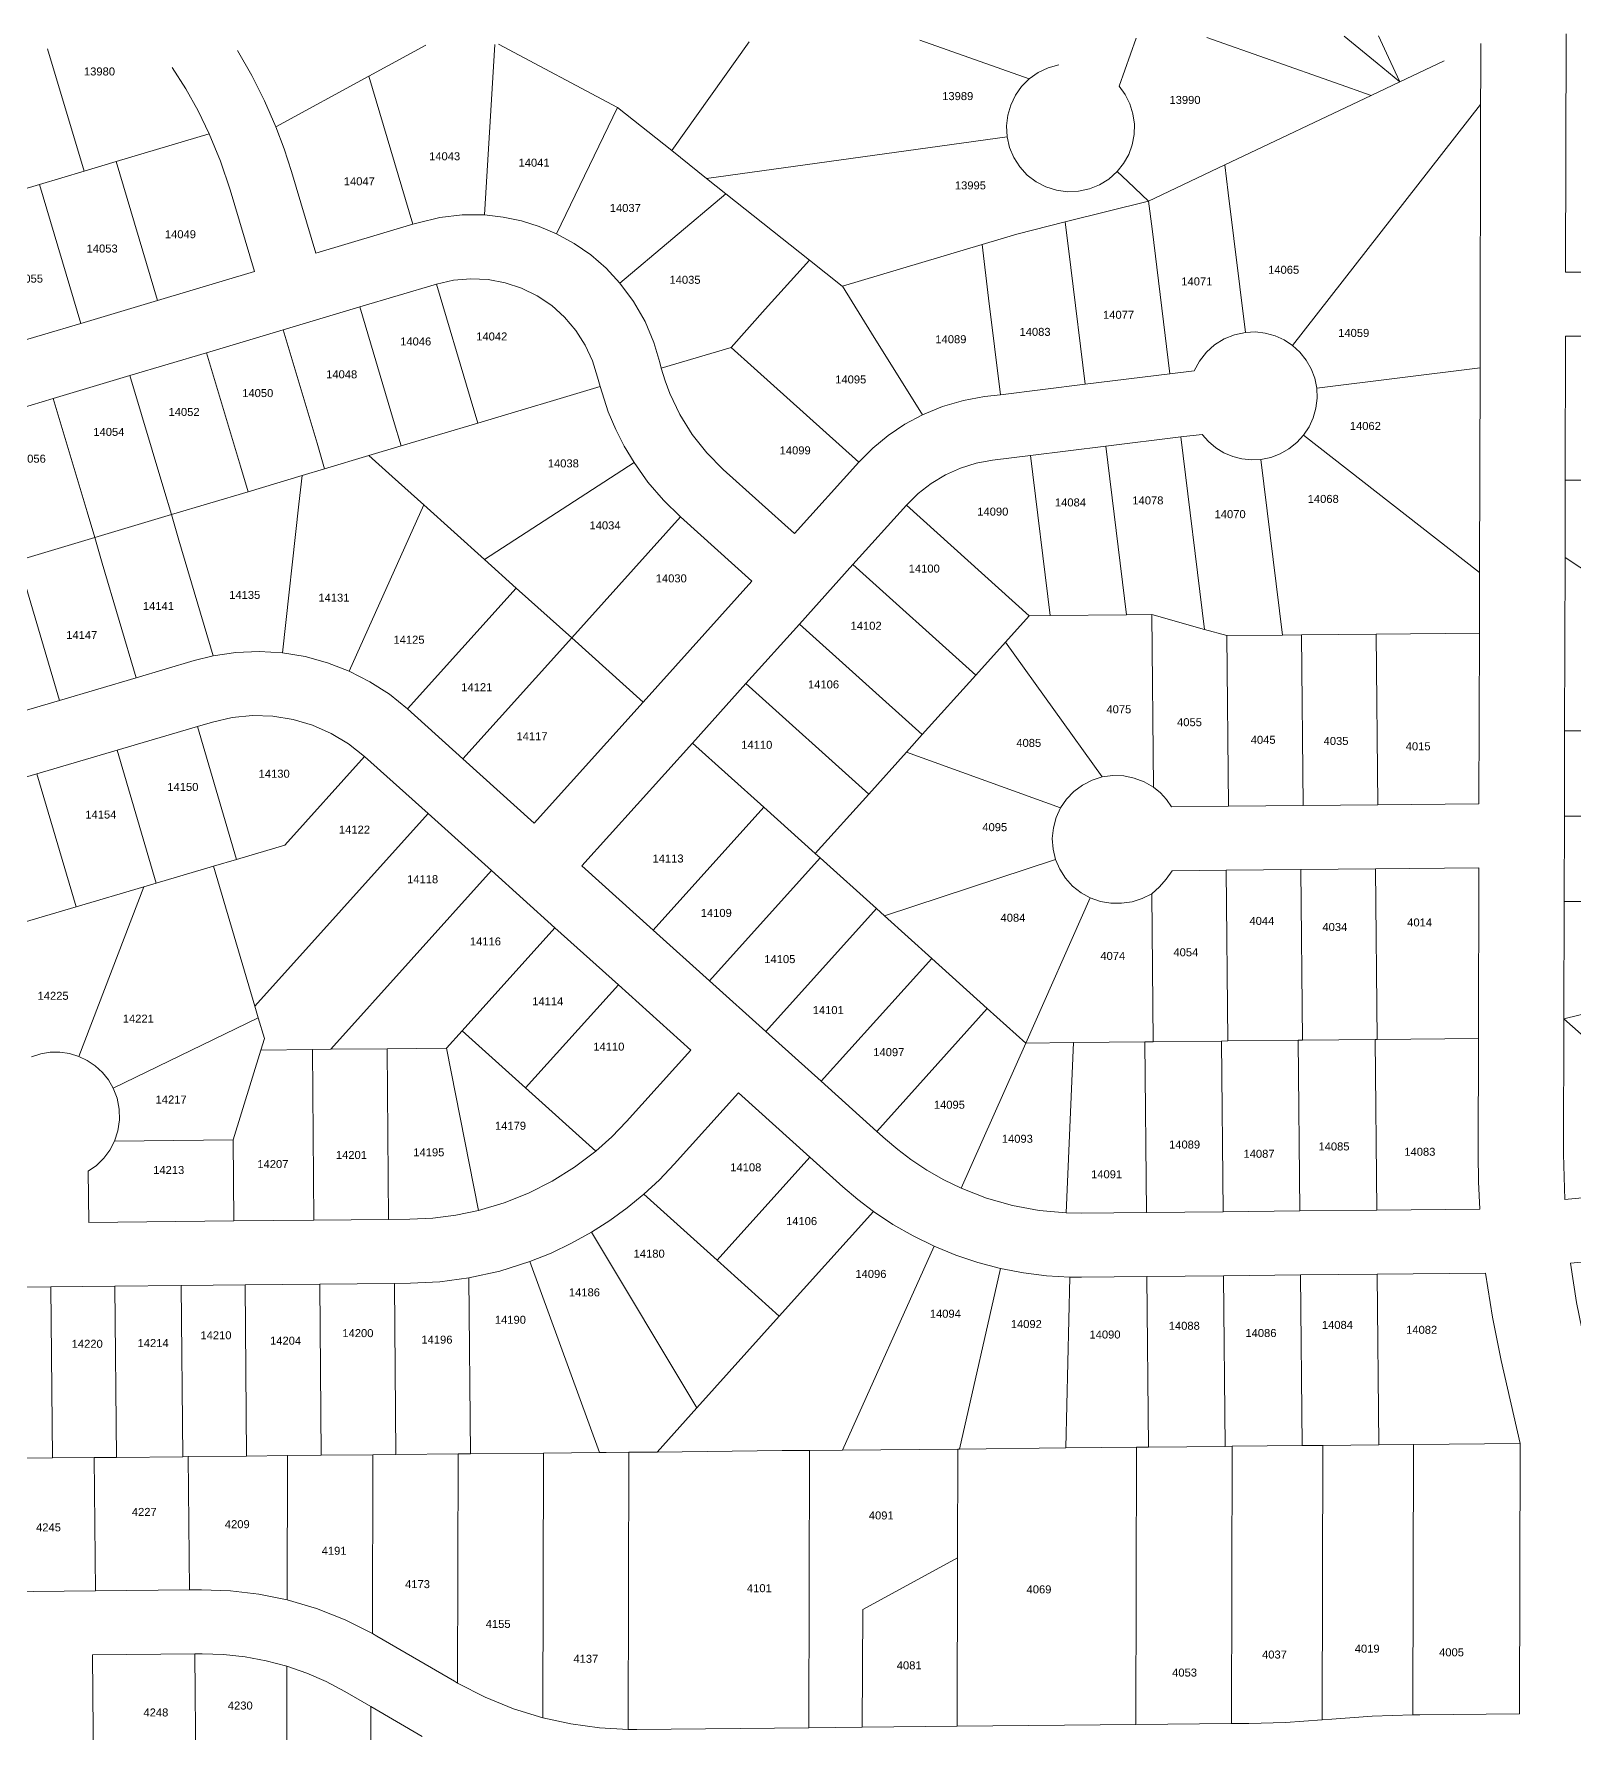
# Model space of a CAD drawing. Header units: feet. Extents: x 865220 to 5696323, y -2240498 to 1923703.
# Drawn here: x 2845041 to 2846485, y 964273 to 965865 of the extents above; entities that cross this region are included whole.
import ezdxf
from ezdxf.enums import TextEntityAlignment as Align

# ---------------------------------------------------------------- set-up
doc = ezdxf.new("R2010")
doc.units = ezdxf.units.FT
doc.header["$LTSCALE"] = 0.015
doc.header["$MEASUREMENT"] = 0
doc.layers.add('Dakota County Addresses', color=7, linetype='Continuous')
doc.layers.add('Dakota County Parcels', color=7, linetype='Continuous')
doc.styles.add('Dimensions 100', font='arial.ttf')

# ---------------------------------------------------------------- blocks, each defined once
blk = doc.blocks.new('ACMAP_ANN_TEMPLATE_Dakota County Addresses')
at = {"layer": 'Dakota County Addresses', "style": 'Dimensions 100'}
blk.add_attdef('DakotaCountyAddress', text='', height=50, dxfattribs=at).set_placement((0, 0), align=Align.CENTER)

msp = doc.modelspace()

# ---------------------------------------------------------------- linework, layer by layer
at = {"layer": 'Dakota County Parcels', "lineweight": 5}
for p, q in [((2845871.7, 965859.4), (2845974.3, 965823.1)), ((2846058.6, 965816.3), (2846074.6, 965861.4)), ((2846477.7, 965865.3), (2846477.3, 965642)), ((2845053.8, 965851.5), (2845088.1, 965736.7)), ((2845355.1, 965825.8), (2845408.5, 965854.9)), ((2845463.7, 965695.6), (2845473.4, 965855.5)), ((2845476.8, 965855.6), (2845588.3, 965796.3)), ((2845639.1, 965755.9), (2845711.8, 965857.9)), ((2846321.9, 965820.5), (2846363.4, 965840.2)), ((2845268, 965778.2), (2845355.1, 965825.8)), ((2845355.1, 965825.8), (2845396.5, 965687)), ((2846294.8, 965807.6), (2846321.9, 965820.5)), ((2845531.1, 965678), (2845588.3, 965796.3)), ((2845588.3, 965796.3), (2845639.1, 965755.9)), ((2846157.6, 965742.5), (2846294.8, 965807.6)), ((2846221.2, 965573.3), (2846397.6, 965799.3)), ((2846397, 965552.3), (2846397.6, 965799.3)), ((2845118.1, 965745.7), (2845205.5, 965771.8)), ((2845671.9, 965729.9), (2845953.6, 965769)), ((2845639.1, 965755.9), (2845671.9, 965729.9)), ((2845046.3, 965724.2), (2845088.1, 965736.7)), ((2845088.1, 965736.7), (2845118.1, 965745.7)), ((2845118.1, 965745.7), (2845157, 965615.4)), ((2845282.6, 965736.4), (2845305.5, 965659.8)), ((2846086.3, 965708.7), (2846157.6, 965742.5)), ((2845006.6, 965712.4), (2845046.3, 965724.2)), ((2845046.3, 965724.2), (2845085.2, 965593.9)), ((2845225.2, 965719.2), (2845248.1, 965642.6)), ((2845590.6, 965631.8), (2845690, 965715.5)), ((2845671.9, 965729.9), (2845690, 965715.5)), ((2845690, 965715.5), (2845768.3, 965653.3)), ((2846008.1, 965689.1), (2846086.3, 965708.7)), ((2845305.5, 965659.8), (2845396.5, 965687)), ((2845396.5, 965687), (2845401.3, 965688.4)), ((2845962.6, 965677.7), (2846008.1, 965689.1)), ((2845799.2, 965628.8), (2845930.1, 965667.9)), ((2845930.1, 965667.9), (2845962.6, 965677.7)), ((2845157, 965615.4), (2845248.1, 965642.6)), ((2846572.3, 965641.8), (2846477.3, 965642)), ((2845346.7, 965609.4), (2845418.5, 965630.9)), ((2845085.2, 965593.9), (2845157, 965615.4)), ((2845274.8, 965588), (2845346.7, 965609.4)), ((2845013.3, 965572.5), (2845085.2, 965593.9)), ((2845203, 965566.5), (2845274.8, 965588)), ((2845629.4, 965552), (2845694.8, 965571.5)), ((2846476.8, 965447), (2846477.1, 965582)), ((2846572.1, 965581.8), (2846477.1, 965582)), ((2845131.1, 965545), (2845203, 965566.5)), ((2845628, 965557.4), (2845629.4, 965552)), ((2845059.2, 965523.6), (2845131.1, 965545)), ((2845569.6, 965543.6), (2845571.9, 965534.8)), ((2846026.8, 965536.9), (2846106.2, 965546.7)), ((2846106.2, 965546.7), (2846129.1, 965549.5)), ((2846243.9, 965533.4), (2846397, 965552.3)), ((2846396.5, 965360.4), (2846397, 965552.3)), ((2844987.4, 965502.1), (2845059.2, 965523.6)), ((2845457.4, 965500.6), (2845571.9, 965534.8)), ((2845932.5, 965525.3), (2845947.4, 965527.1)), ((2845947.4, 965527.1), (2846026.8, 965536.9)), ((2845385.6, 965479.2), (2845457.4, 965500.6)), ((2845355.3, 965470.1), (2845385.6, 965479.2)), ((2845975.6, 965470.1), (2846046.1, 965478.8)), ((2846046.1, 965478.8), (2846116.5, 965487.5)), ((2846046.1, 965478.8), (2846065.5, 965320.9)), ((2846116.5, 965487.5), (2846136.4, 965489.9)), ((2846116.5, 965487.5), (2846138.7, 965307.1)), ((2846231.6, 965489.1), (2846396.5, 965360.4)), ((2845313.7, 965457.7), (2845355.3, 965470.1)), ((2845463.6, 965372.7), (2845603.8, 965463.5)), ((2845754.4, 965396.9), (2845814.6, 965463.8)), ((2845939.9, 965465.7), (2845975.6, 965470.1)), ((2845975.6, 965470.1), (2845994.1, 965320.2)), ((2846191.6, 965466.5), (2846211.9, 965301.8)), ((2845292.5, 965451.3), (2845241.9, 965436.2)), ((2845313.7, 965457.7), (2845292.5, 965451.3)), ((2845687.5, 965457.1), (2845754.4, 965396.9)), ((2846476.7, 965374.4), (2846476.8, 965447)), ((2846476.8, 965447), (2846571.8, 965446.8)), ((2845170, 965414.7), (2845241.9, 965436.2)), ((2845170, 965414.7), (2845098.2, 965393.3)), ((2845336.8, 965268.1), (2845406.7, 965423.9)), ((2845406.7, 965423.9), (2845463.6, 965372.7)), ((2845545.4, 965299.1), (2845647.4, 965412.5)), ((2845647.4, 965412.5), (2845714.3, 965352.3)), ((2845809, 965367.9), (2845859.2, 965423.6)), ((2845974.4, 965320), (2845859.2, 965423.6)), ((2845026.3, 965371.8), (2845098.2, 965393.3)), ((2845463.6, 965372.7), (2845493.3, 965345.9)), ((2845758.8, 965312.1), (2845809, 965367.9)), ((2845809, 965367.9), (2845924.2, 965264.2)), ((2846476.3, 965212), (2846476.7, 965374.4)), ((2846476.7, 965374.4), (2846638.3, 965268.8)), ((2845612.3, 965238.9), (2845714.3, 965352.3)), ((2846396.4, 965303.6), (2846396.5, 965360.4)), ((2845391.3, 965232.6), (2845493.3, 965345.9)), ((2845493.3, 965345.9), (2845545.4, 965299.1)), ((2845952.2, 965295.3), (2845974.4, 965320)), ((2845974.4, 965320), (2845994.1, 965320.2)), ((2845994.1, 965320.2), (2846065.5, 965320.9)), ((2846065.5, 965320.9), (2846089.3, 965321.1)), ((2846089.3, 965321.1), (2846138.7, 965307.1)), ((2846090.9, 965159.1), (2846089.3, 965321.1)), ((2845708.7, 965256.4), (2845758.8, 965312.1)), ((2845758.8, 965312.1), (2845874.1, 965208.5)), ((2846138.7, 965307.1), (2846159.5, 965301.3)), ((2846159.5, 965301.3), (2846211.9, 965301.8)), ((2846161.1, 965141.3), (2846159.5, 965301.3)), ((2846211.9, 965301.8), (2846229.5, 965302)), ((2846229.5, 965302), (2846299.5, 965302.6)), ((2846231.1, 965142), (2846229.5, 965302)), ((2846299.5, 965302.6), (2846396.4, 965303.6)), ((2846301.1, 965142.7), (2846299.5, 965302.6)), ((2846396, 965143.6), (2846396.4, 965303.6)), ((2845443.4, 965185.7), (2845545.4, 965299.1)), ((2845545.4, 965299.1), (2845612.3, 965238.9)), ((2845924.2, 965264.2), (2845952.2, 965295.3)), ((2845952.2, 965295.3), (2846042.8, 965168.8)), ((2845136.9, 965261.8), (2845191.5, 965277.9)), ((2845209.1, 965282.2), (2845191.5, 965277.9)), ((2845065, 965240.6), (2845136.9, 965261.8)), ((2845658.5, 965200.6), (2845708.7, 965256.4)), ((2845708.7, 965256.4), (2845823.9, 965152.7)), ((2845874.1, 965208.5), (2845924.2, 965264.2)), ((2844993.1, 965219.4), (2845065, 965240.6)), ((2845510.3, 965125.6), (2845612.3, 965238.9)), ((2845391.3, 965232.6), (2845443.4, 965185.7)), ((2845119.2, 965194), (2845194.5, 965216.2)), ((2845194.5, 965216.2), (2845208.5, 965220.3)), ((2845194.5, 965216.2), (2845231.2, 965091.5)), ((2845859.3, 965192.1), (2845874.1, 965208.5)), ((2846476.1, 965132), (2846476.3, 965212)), ((2846476.3, 965212), (2846621.3, 965211.7)), ((2845043.9, 965171.8), (2845119.2, 965194)), ((2845119.2, 965194), (2845155.9, 965069.3)), ((2845554.9, 965085.4), (2845658.5, 965200.6)), ((2845658.5, 965200.6), (2845725.4, 965140.5)), ((2845823.9, 965152.7), (2845859.3, 965192.1)), ((2845859.3, 965192.1), (2846003.8, 965139.8)), ((2845276.4, 965104.8), (2845351.2, 965188)), ((2845351.2, 965188), (2845410.7, 965134.5)), ((2845443.4, 965185.7), (2845510.3, 965125.6)), ((2844968.6, 965149.6), (2845043.9, 965171.8)), ((2845043.9, 965171.8), (2845080.6, 965047.1)), ((2845773.7, 965097), (2845823.9, 965152.7)), ((2846161.1, 965141.3), (2846231.1, 965142)), ((2846231.1, 965142), (2846301.1, 965142.7)), ((2846301.1, 965142.7), (2846396, 965143.6)), ((2845248.3, 964954), (2845410.7, 965134.5)), ((2845410.7, 965134.5), (2845470.1, 965081)), ((2845621.8, 965025.2), (2845725.4, 965140.5)), ((2845725.4, 965140.5), (2845773.7, 965097)), ((2846107.7, 965140.8), (2846161.1, 965141.3)), ((2846475.9, 965052), (2846476.1, 965132)), ((2846476.1, 965132), (2846621.1, 965131.7)), ((2845231.2, 965091.5), (2845276.4, 965104.8)), ((2845773.7, 965097), (2845778.2, 965093)), ((2845155.9, 965069.3), (2845209.6, 965085.1)), ((2845209.6, 965085.1), (2845231.2, 965091.5)), ((2845209.6, 965085.1), (2845248.3, 964954)), ((2845319.4, 964913.5), (2845470.1, 965081)), ((2845470.1, 965081), (2845529.6, 965027.5)), ((2845554.9, 965085.4), (2845621.8, 965025.2)), ((2845674.5, 964977.8), (2845778.2, 965093)), ((2845778.2, 965093), (2845831, 965045.5)), ((2845838.7, 965038.5), (2845999, 965091.5)), ((2846108.3, 965080.8), (2846159, 965081.3)), ((2846159, 965081.3), (2846229, 965082)), ((2846160.6, 964921.3), (2846159, 965081.3)), ((2846229, 965082), (2846298.9, 965082.7)), ((2846230.5, 964922), (2846229, 965082)), ((2846298.9, 965082.7), (2846395.9, 965083.6)), ((2846300.5, 964922.7), (2846298.9, 965082.7)), ((2846395.5, 964923.6), (2846395.9, 965083.6)), ((2845080.6, 965047.1), (2845144.1, 965065.8)), ((2845083.1, 964906.9), (2845144.1, 965065.8)), ((2845144.1, 965065.8), (2845155.9, 965069.3)), ((2845005.3, 965024.9), (2845080.6, 965047.1)), ((2845971.1, 964919.4), (2846031.6, 965055.4)), ((2846090.6, 964920.6), (2846089.2, 965059.4)), ((2846475.7, 964942), (2846475.9, 965052)), ((2846475.9, 965052), (2846620.9, 965052.1)), ((2845727.3, 964930.3), (2845831, 965045.5)), ((2845831, 965045.5), (2845838.7, 965038.5)), ((2845838.7, 965038.5), (2845883, 964998.7)), ((2845442.7, 964930.8), (2845529.6, 965027.5)), ((2845529.6, 965027.5), (2845589.1, 964974)), ((2845621.8, 965025.2), (2845674.5, 964977.8)), ((2845779.3, 964883.5), (2845883, 964998.7)), ((2845883, 964998.7), (2845935, 964951.9)), ((2845502.1, 964877.3), (2845589.1, 964974)), ((2845589.1, 964974), (2845657, 964912.8)), ((2845674.5, 964977.8), (2845727.3, 964930.3)), ((2846475.7, 964942), (2846630.1, 964980.2)), ((2845251.5, 964943.1), (2845248.3, 964954)), ((2845831.4, 964836.6), (2845935, 964951.9)), ((2845935, 964951.9), (2845971.1, 964919.4)), ((2845115.5, 964877.1), (2845251.5, 964943.1)), ((2845257.2, 964923.6), (2845251.5, 964943.1)), ((2846475.4, 964815.1), (2846475.7, 964942)), ((2846475.7, 964942), (2846562.6, 964864.6)), ((2845253.9, 964912.8), (2845257.2, 964923.6)), ((2845428, 964914.5), (2845442.7, 964930.8)), ((2845442.7, 964930.8), (2845502.1, 964877.3)), ((2845727.3, 964930.3), (2845779.3, 964883.5)), ((2845910.5, 964783.2), (2845971.1, 964919.4)), ((2845971.1, 964919.4), (2846015.7, 964919.9)), ((2846009.1, 964760.2), (2846015.7, 964919.9)), ((2846015.7, 964919.9), (2846082.6, 964920.5)), ((2846082.6, 964920.5), (2846090.6, 964920.6)), ((2846084.2, 964760.6), (2846082.6, 964920.5)), ((2846090.6, 964920.6), (2846154.6, 964921.2)), ((2846154.6, 964921.2), (2846160.6, 964921.3)), ((2846156.2, 964761.3), (2846154.6, 964921.2)), ((2846160.6, 964921.3), (2846226.6, 964922)), ((2846226.6, 964922), (2846230.5, 964922)), ((2846228.2, 964762), (2846226.6, 964922)), ((2846230.5, 964922), (2846298.6, 964922.7)), ((2846300.2, 964762.7), (2846298.6, 964922.7)), ((2846298.6, 964922.7), (2846300.5, 964922.7)), ((2846300.5, 964922.7), (2846395.5, 964923.6)), ((2846395.3, 964815.1), (2846395.5, 964923.6)), ((2845228, 964828.6), (2845253.9, 964912.8)), ((2845253.9, 964912.8), (2845302.2, 964913.3)), ((2845302.2, 964913.3), (2845319.4, 964913.5)), ((2845303.7, 964753.3), (2845302.2, 964913.3)), ((2845319.4, 964913.5), (2845372.2, 964914)), ((2845372.2, 964914), (2845428, 964914.5)), ((2845373.7, 964754), (2845372.2, 964914)), ((2845428, 964914.5), (2845458.1, 964762.4)), ((2845596.8, 964845.9), (2845657, 964912.8)), ((2845502.1, 964877.3), (2845567.9, 964818.1)), ((2845641.4, 964805.8), (2845701.6, 964872.7)), ((2845701.6, 964872.7), (2845768.5, 964812.5)), ((2845779.3, 964883.5), (2845831.4, 964836.6)), ((2845116.8, 964827.5), (2845228, 964828.6)), ((2845228.7, 964752.6), (2845228, 964828.6)), ((2845831.4, 964836.6), (2845839.7, 964829.2)), ((2845681.6, 964715.9), (2845768.5, 964812.5)), ((2845768.5, 964812.5), (2845799.5, 964784.6)), ((2846475.4, 964815.1), (2846476.4, 964772.8)), ((2845092.5, 964751.3), (2845092, 964799.3)), ((2845613, 964777.7), (2845681.6, 964715.9)), ((2846476.4, 964772.8), (2846562.5, 964780.6)), ((2845740, 964663.4), (2845828.3, 964761.5)), ((2846009.1, 964760.2), (2846022.9, 964760)), ((2846022.9, 964760), (2846084.2, 964760.6)), ((2846084.2, 964760.6), (2846156.2, 964761.3)), ((2846156.2, 964761.3), (2846228.2, 964762)), ((2846228.2, 964762), (2846300.2, 964762.7)), ((2846300.2, 964762.7), (2846396.7, 964763.7)), ((2845092.5, 964751.3), (2845228.7, 964752.6)), ((2845228.7, 964752.6), (2845303.7, 964753.3)), ((2845303.7, 964753.3), (2845373.7, 964754)), ((2845373.7, 964754), (2845393.6, 964754.2)), ((2845564, 964742.1), (2845662.6, 964577.4)), ((2845799.3, 964537.7), (2845885.1, 964728.9)), ((2845506.2, 964714.5), (2845571.4, 964535.5)), ((2845681.6, 964715.9), (2845740, 964663.4)), ((2846481.8, 964713), (2846567.9, 964720.9)), ((2845450.6, 964534.3), (2845449, 964699.2)), ((2845909, 964538.8), (2845947.3, 964708.1)), ((2846008.7, 964539.8), (2846012.5, 964700)), ((2846012.5, 964700), (2846023.5, 964700)), ((2846023.5, 964700), (2846084.6, 964700.6)), ((2846084.6, 964700.6), (2846156.6, 964701.3)), ((2846086.2, 964540.6), (2846084.6, 964700.6)), ((2846156.6, 964701.3), (2846228.6, 964702)), ((2846158.2, 964541.3), (2846156.6, 964701.3)), ((2846228.6, 964702), (2846300.6, 964702.7)), ((2846230.2, 964542), (2846228.6, 964702)), ((2846300.6, 964702.7), (2846402.3, 964703.7)), ((2846302.2, 964542.7), (2846300.6, 964702.7)), ((2844997.1, 964690.3), (2845057.1, 964690.9)), ((2845057.1, 964690.9), (2845117.1, 964691.5)), ((2845058.7, 964530.4), (2845057.1, 964690.9)), ((2845117.1, 964691.5), (2845179.1, 964692.1)), ((2845118.6, 964531), (2845117.1, 964691.5)), ((2845179.1, 964692.1), (2845239.1, 964692.7)), ((2845180.6, 964531.6), (2845179.1, 964692.1)), ((2845239.1, 964692.7), (2845309.1, 964693.4)), ((2845240.6, 964532.2), (2845239.1, 964692.7)), ((2845309.1, 964693.4), (2845379.1, 964694.1)), ((2845310.6, 964532.9), (2845309.1, 964693.4)), ((2845379.1, 964694.1), (2845394.2, 964694.2)), ((2845380.6, 964533.6), (2845379.1, 964694.1)), ((2845662.6, 964577.4), (2845740, 964663.4)), ((2846416.9, 964621.7), (2846434.6, 964544.1)), ((2845625.4, 964536), (2845662.6, 964577.4)), ((2845625.4, 964536), (2845742.6, 964537.3)), ((2845742.6, 964537.3), (2845768.4, 964537.5)), ((2845768.4, 964537.5), (2845767.7, 964277.5)), ((2845768.4, 964537.5), (2845799.3, 964537.7)), ((2845799.3, 964537.7), (2845907.4, 964538.8)), ((2845907.2, 964436.7), (2845907.4, 964538.8)), ((2845907.4, 964538.8), (2845909, 964538.8)), ((2845909, 964538.8), (2846008.7, 964539.8)), ((2846008.7, 964539.8), (2846074.9, 964540.5)), ((2846074.3, 964280.6), (2846074.9, 964540.5)), ((2846074.9, 964540.5), (2846086.2, 964540.6)), ((2846086.2, 964540.6), (2846158.2, 964541.3)), ((2846158.2, 964541.3), (2846164.7, 964541.4)), ((2846164.7, 964541.4), (2846164.1, 964281.5)), ((2846164.7, 964541.4), (2846230.2, 964542)), ((2846230.2, 964542), (2846249.7, 964542.2)), ((2846249.7, 964542.2), (2846249.1, 964284.8)), ((2846249.7, 964542.2), (2846302.2, 964542.7)), ((2846302.2, 964542.7), (2846334.7, 964543.1)), ((2846334.7, 964543.1), (2846334.1, 964289.6)), ((2846334.7, 964543.1), (2846434.6, 964544.1)), ((2846434.1, 964290.6), (2846434.6, 964544.1)), ((2845009.7, 964529.9), (2845058.7, 964530.4)), ((2845058.7, 964530.4), (2845097.7, 964530.8)), ((2845097.7, 964530.8), (2845118.6, 964531)), ((2845097.7, 964530.8), (2845099, 964405.8)), ((2845118.6, 964531), (2845180.6, 964531.6)), ((2845180.6, 964531.6), (2845185.7, 964531.7)), ((2845185.7, 964531.7), (2845240.6, 964532.2)), ((2845185.7, 964531.7), (2845186.9, 964406.7)), ((2845240.6, 964532.2), (2845278.9, 964532.6)), ((2845278.9, 964532.6), (2845278.6, 964397.4)), ((2845278.9, 964532.6), (2845310.6, 964532.9)), ((2845310.6, 964532.9), (2845358.9, 964533.4)), ((2845358.9, 964533.4), (2845358.5, 964365.8)), ((2845358.9, 964533.4), (2845380.6, 964533.6)), ((2845380.6, 964533.6), (2845438.9, 964534.2)), ((2845438.9, 964534.2), (2845438.4, 964319.4)), ((2845438.9, 964534.2), (2845450.6, 964534.3)), ((2845450.6, 964534.3), (2845518.9, 964535)), ((2845518.9, 964535), (2845518.3, 964286.9)), ((2845518.9, 964535), (2845571.4, 964535.5)), ((2845571.4, 964535.5), (2845577.8, 964535.6)), ((2845577.8, 964535.6), (2845598.9, 964535.8)), ((2845598.9, 964535.8), (2845598.3, 964275.9)), ((2845598.9, 964535.8), (2845625.4, 964536)), ((2845818.2, 964388.4), (2845907.2, 964436.7)), ((2845906.8, 964278.9), (2845907.2, 964436.7)), ((2845099, 964405.8), (2845011, 964405)), ((2845099, 964405.8), (2845186.9, 964406.7)), ((2845186.9, 964406.7), (2845198.2, 964406.8)), ((2845817.7, 964278), (2845818.2, 964388.4)), ((2845358.5, 964365.8), (2845362.8, 964363.4)), ((2845362.8, 964363.4), (2845435.5, 964321.1)), ((2845096, 964345.8), (2845191.9, 964346.8)), ((2845097.2, 964220.8), (2845096, 964345.8)), ((2845191.9, 964346.8), (2845198.8, 964346.8)), ((2845193.2, 964221.8), (2845191.9, 964346.8)), ((2845278.4, 964335.2), (2845278.2, 964210.2)), ((2845435.5, 964321.1), (2845438.4, 964319.4)), ((2845332.6, 964311.5), (2845356.9, 964297.4)), ((2845356.9, 964297.4), (2845405.3, 964269.2)), ((2846074.3, 964280.6), (2846164.1, 964281.5)), ((2846164.1, 964281.5), (2846180.3, 964281.6)), ((2846249.1, 964284.8), (2846258, 964285.5)), ((2846334.1, 964289.6), (2846340.5, 964289.7)), ((2846340.5, 964289.7), (2846434.1, 964290.6)), ((2845598.3, 964275.9), (2845606.5, 964275.9)), ((2845606.5, 964275.9), (2845767.7, 964277.5)), ((2845767.7, 964277.5), (2845817.7, 964278)), ((2845817.7, 964278), (2845906.8, 964278.9)), ((2845906.8, 964278.9), (2846074.3, 964280.6))]:
    msp.add_line(p, q, dxfattribs=at)
for points in [[(2846141, 965862), (2846261.4, 965819.4), (2846294.8, 965807.6)], [(2846269.6, 965863.3), (2846300.5, 965838), (2846321.9, 965820.5)], [(2846321.9, 965820.5), (2846311.3, 965843.1), (2846301.7, 965863.6)], [(2845268, 965778.2), (2845257.3, 965802.7), (2845245.3, 965826.5), (2845232.1, 965849.7)], [(2846397.7, 965856.5), (2846397.7, 965828.8), (2846397.6, 965799.3)], [(2845205.5, 965771.8), (2845195.1, 965793.2), (2845183.6, 965813.9), (2845170.8, 965834)], [(2846002, 965836.3), (2845992.1, 965833.5), (2845982.7, 965829.1), (2845974.3, 965823.1)], [(2845974.3, 965823.1), (2845967.2, 965816), (2845961.4, 965807.8), (2845957, 965798.7), (2845954.2, 965789.1), (2845953, 965779.1), (2845953.6, 965769)], [(2846056.8, 965736.3), (2846062.8, 965743.9), (2846067.6, 965752.4), (2846070.9, 965761.5), (2846072.7, 965771.1), (2846072.9, 965780.8), (2846071.5, 965790.4), (2846068.7, 965799.7), (2846064.3, 965808.4), (2846058.6, 965816.3)], [(2845225.2, 965719.2), (2845216.2, 965745.9), (2845205.5, 965771.8)], [(2845282.6, 965736.4), (2845275.8, 965757.5), (2845268, 965778.2)], [(2845953.6, 965769), (2845955.9, 965758.9), (2845959.9, 965749.4), (2845965.5, 965740.6), (2845972.5, 965733), (2845980.8, 965726.7), (2845990, 965721.9), (2845999.9, 965718.8), (2846010.1, 965717.4), (2846020.5, 965717.8), (2846030.7, 965720), (2846040.3, 965723.9), (2846049.1, 965729.3), (2846056.8, 965736.3)], [(2846086.3, 965708.7), (2846066.7, 965727), (2846056.8, 965736.3)], [(2846157.6, 965742.5), (2846160.9, 965716.4), (2846177, 965585.6)], [(2846086.3, 965708.7), (2846089.5, 965682.5), (2846106.2, 965546.7)], [(2845463.7, 965695.6), (2845442.7, 965695.6), (2845421.8, 965693.2), (2845401.3, 965688.4)], [(2845531.1, 965678), (2845515, 965684.9), (2845498.3, 965690.1), (2845481.1, 965693.7), (2845463.7, 965695.6)], [(2846008.1, 965689.1), (2846013.3, 965646.4), (2846026.8, 965536.9)], [(2845590.6, 965631.8), (2845577.6, 965645.7), (2845563.3, 965658.1), (2845547.7, 965668.9), (2845531.1, 965678)], [(2845930.1, 965667.9), (2845936.3, 965617.6), (2845947.4, 965527.1)], [(2845694.8, 965571.5), (2845726.9, 965607.2), (2845768.3, 965653.3)], [(2845768.3, 965653.3), (2845799.1, 965628.8), (2845799.2, 965628.8)], [(2845569.6, 965543.6), (2845564.9, 965558.8), (2845558.1, 965573.6), (2845549.3, 965587.4), (2845538.7, 965599.8), (2845526.6, 965610.6), (2845513.1, 965619.7), (2845498.4, 965627), (2845483, 965632.1), (2845466.9, 965635.1), (2845450.7, 965635.9), (2845434.4, 965634.5), (2845418.5, 965630.9)], [(2845418.5, 965630.9), (2845450.3, 965524.6), (2845457.4, 965500.6)], [(2845628, 965557.4), (2845622.5, 965576), (2845614.1, 965595.9), (2845603.4, 965614.5), (2845590.6, 965631.8)], [(2845799.2, 965628.8), (2845826.6, 965584.8), (2845874.3, 965508.3)], [(2845346.7, 965609.4), (2845378.4, 965503.1), (2845385.6, 965479.2)], [(2845274.8, 965588), (2845306.6, 965481.6), (2845313.7, 965457.7)], [(2845694.8, 965571.5), (2845716.5, 965552), (2845814.6, 965463.8)], [(2846177, 965585.6), (2846166.8, 965583.4), (2846157.1, 965579.5), (2846148.2, 965573.9), (2846140.4, 965566.9), (2846134, 965558.7), (2846129.1, 965549.5)], [(2846221.2, 965573.3), (2846213.4, 965578.5), (2846204.8, 965582.4), (2846195.7, 965584.9), (2846186.4, 965586), (2846177, 965585.6)], [(2846243.9, 965533.4), (2846242, 965542.6), (2846238.7, 965551.4), (2846234, 965559.6), (2846228.2, 965567), (2846221.2, 965573.3)], [(2845203, 965566.5), (2845234.7, 965460.2), (2845241.9, 965436.2)], [(2845131.1, 965545), (2845162.9, 965438.7), (2845170, 965414.7)], [(2845629.4, 965552), (2845633, 965540), (2845637.3, 965528.3), (2845646.8, 965508.5), (2845658.4, 965489.9), (2845672, 965472.6), (2845687.5, 965457.1)], [(2845059.2, 965523.6), (2845091, 965417.2), (2845098.2, 965393.3)], [(2845571.9, 965534.8), (2845579.7, 965511.1), (2845586.6, 965494.6), (2845594.7, 965478.8), (2845603.8, 965463.5)], [(2845932.5, 965525.3), (2845912.6, 965521.7), (2845893.1, 965516), (2845874.3, 965508.3)], [(2846231.6, 965489.1), (2846236.8, 965497), (2846240.7, 965505.6), (2846243.2, 965514.6), (2846244.3, 965524), (2846243.9, 965533.4)], [(2845874.3, 965508.3), (2845857.8, 965499.4), (2845842.2, 965489), (2845827.8, 965477.1), (2845814.6, 965463.8)], [(2846136.4, 965489.9), (2846142.3, 965483.2), (2846149.2, 965477.4), (2846156.8, 965472.7), (2846165.1, 965469.2), (2846173.8, 965467), (2846182.7, 965466.1), (2846191.6, 965466.5)], [(2846191.6, 965466.5), (2846200.9, 965468.4), (2846209.7, 965471.7), (2846217.9, 965476.3), (2846225.2, 965482.2), (2846231.6, 965489.1)], [(2845355.3, 965470.1), (2845377.1, 965450.5), (2845406.7, 965423.9)], [(2845603.8, 965463.5), (2845616.8, 965445.2), (2845631.4, 965428.2), (2845647.4, 965412.5)], [(2845939.9, 965465.7), (2845924.7, 965462.9), (2845909.9, 965458.3), (2845895.7, 965452), (2845882.4, 965444), (2845870.2, 965434.5), (2845859.2, 965423.6)], [(2845274.1, 965285.2), (2845289.5, 965424.4), (2845292.5, 965451.3)], [(2845170, 965414.7), (2845177.1, 965390.8), (2845209.1, 965282.2)], [(2845098.2, 965393.3), (2845105.2, 965369.3), (2845136.9, 965261.8)], [(2845026.3, 965371.8), (2845033.4, 965347.8), (2845065, 965240.6)], [(2845274.1, 965285.2), (2845252.3, 965286.4), (2845230.6, 965285.5), (2845209.1, 965282.2)], [(2845336.8, 965268.1), (2845316.5, 965275.9), (2845295.5, 965281.6), (2845274.1, 965285.2)], [(2845391.3, 965232.6), (2845374.4, 965246.3), (2845356.2, 965258.1), (2845336.8, 965268.1)], [(2845351.2, 965188), (2845336.2, 965199.8), (2845319.9, 965209.6), (2845302.4, 965217.3), (2845284.1, 965222.7), (2845265.2, 965225.8), (2845246.1, 965226.4), (2845227.1, 965224.5), (2845208.5, 965220.3)], [(2846042.8, 965168.8), (2846033.3, 965165.7), (2846024.4, 965161.2), (2846016.3, 965155.2), (2846009.4, 965148), (2846003.8, 965139.8)], [(2846090.9, 965159.1), (2846082.2, 965164.2), (2846072.8, 965167.8), (2846062.9, 965169.8), (2846052.8, 965170.1), (2846042.8, 965168.8)], [(2846107.7, 965140.8), (2846103, 965147.6), (2846097.3, 965153.8), (2846090.9, 965159.1)], [(2846003.8, 965139.8), (2845999.6, 965130.7), (2845997, 965121.1), (2845996, 965111.1), (2845996.7, 965101.2), (2845999, 965091.5)], [(2845999, 965091.5), (2846003, 965082.3), (2846008.3, 965073.8), (2846015, 965066.4), (2846022.9, 965060.2), (2846031.6, 965055.4)], [(2846089.2, 965059.4), (2846096.4, 965065.7), (2846102.8, 965072.9), (2846108.3, 965080.8)], [(2846031.6, 965055.4), (2846041.1, 965052.2), (2846050.9, 965050.6), (2846060.9, 965050.5), (2846070.8, 965051.9), (2846080.3, 965054.9), (2846089.2, 965059.4)], [(2845083.1, 964906.9), (2845074.4, 964909.5), (2845065.5, 964910.8), (2845056.5, 964910.7), (2845047.6, 964909.3), (2845039, 964906.5)], [(2845115.5, 964877.1), (2845111, 964884.9), (2845105.3, 964891.9), (2845098.7, 964898), (2845091.2, 964903.1), (2845083.1, 964906.9)], [(2845116.8, 964827.5), (2845119.9, 964837.2), (2845121.4, 964847.3), (2845121.2, 964857.5), (2845119.2, 964867.6), (2845115.5, 964877.1)], [(2845567.9, 964818.1), (2845582.9, 964831.5), (2845596.8, 964845.9)], [(2845092, 964799.3), (2845099.8, 964804.7), (2845106.7, 964811.4), (2845112.4, 964819), (2845116.8, 964827.5)], [(2845839.7, 964829.2), (2845851.1, 964819.5), (2845863.2, 964810.3)], [(2845458.1, 964762.4), (2845481.9, 964769.5), (2845504.9, 964778.7), (2845527.1, 964790), (2845548.1, 964803.1), (2845567.9, 964818.1)], [(2845863.2, 964810.3), (2845878.3, 964800.2), (2845894.2, 964791.2), (2845910.5, 964783.2)], [(2846395.3, 964815.1), (2846395.6, 964789.4), (2846396.7, 964763.7)], [(2845613, 964777.7), (2845627.6, 964791.3), (2845641.4, 964805.8)], [(2845564, 964742.1), (2845581, 964753), (2845597.4, 964764.8), (2845613, 964777.7)], [(2845799.5, 964784.6), (2845813.6, 964772.7), (2845828.3, 964761.5)], [(2845910.5, 964783.2), (2845934.3, 964774), (2845958.8, 964767), (2845983.8, 964762.4), (2846009.1, 964760.2)], [(2845393.6, 964754.2), (2845415.3, 964755.3), (2845436.8, 964758), (2845458.1, 964762.4)], [(2845828.3, 964761.5), (2845846.5, 964749.4), (2845865.4, 964738.5), (2845885.1, 964728.9)], [(2845506.2, 964714.5), (2845526, 964722.5), (2845545.3, 964731.7), (2845564, 964742.1)], [(2845885.1, 964728.9), (2845905.4, 964720.6), (2845926.1, 964713.6), (2845947.3, 964708.1)], [(2845449, 964699.2), (2845477.9, 964705.6), (2845506.2, 964714.5)], [(2846481.8, 964713), (2846487.5, 964676.2), (2846495, 964639.7)], [(2845394.2, 964694.2), (2845421.7, 964695.6), (2845449, 964699.2)], [(2845947.3, 964708.1), (2845968.9, 964704), (2845990.6, 964701.3), (2846012.5, 964700)], [(2846402.3, 964703.7), (2846408.6, 964662.5), (2846416.9, 964621.7)], [(2845198.2, 964406.8), (2845225.3, 964406), (2845252.1, 964402.8), (2845278.6, 964397.4)], [(2845278.6, 964397.4), (2845306.1, 964389.3), (2845332.9, 964378.7), (2845358.5, 964365.8)], [(2845198.8, 964346.8), (2845219, 964346.3), (2845239.1, 964344.1), (2845258.9, 964340.4), (2845278.4, 964335.2)], [(2845278.4, 964335.2), (2845297.1, 964328.7), (2845315.2, 964320.8), (2845332.6, 964311.5)], [(2845438.4, 964319.4), (2845464.1, 964306.3), (2845490.8, 964295.4), (2845518.3, 964286.9)], [(2845355.8, 963813.5), (2845356.4, 964062.4), (2845356.9, 964297.4)], [(2845518.3, 964286.9), (2845544.7, 964281.1), (2845571.4, 964277.4), (2845598.3, 964275.9)], [(2846180.3, 964281.6), (2846214.7, 964282.6), (2846249.1, 964284.8)], [(2846258, 964285.5), (2846296, 964288.3), (2846334.1, 964289.6)]]:
    msp.add_lwpolyline(points, dxfattribs=at)

# ---------------------------------------------------------------- block references
at = {"layer": 'Dakota County Addresses', "lineweight": 5, "xscale": 0.15, "yscale": 0.15, "zscale": 0.15}
for p, values in [((2845102.6, 965826.4), {'DakotaCountyAddress': '13980'}), ((2845907.3, 965803.3), {'DakotaCountyAddress': '13989'}), ((2846120.4, 965799.7), {'DakotaCountyAddress': '13990'}), ((2845426.2, 965746.9), {'DakotaCountyAddress': '14043'}), ((2845510.1, 965740.9), {'DakotaCountyAddress': '14041'}), ((2845346.2, 965723.4), {'DakotaCountyAddress': '14047'}), ((2845919.2, 965719.6), {'DakotaCountyAddress': '13995'}), ((2845595.6, 965698.4), {'DakotaCountyAddress': '14037'}), ((2845105.1, 965660.4), {'DakotaCountyAddress': '14053'}), ((2845178.5, 965673.8), {'DakotaCountyAddress': '14049'}), ((2845035.1, 965632.2), {'DakotaCountyAddress': '14055'}), ((2845651.6, 965631.1), {'DakotaCountyAddress': '14035'}), ((2846131.5, 965629.6), {'DakotaCountyAddress': '14071'}), ((2846212.9, 965640.5), {'DakotaCountyAddress': '14065'}), ((2846058.1, 965598.3), {'DakotaCountyAddress': '14077'}), ((2845979.8, 965582.3), {'DakotaCountyAddress': '14083'}), ((2846278.6, 965581.3), {'DakotaCountyAddress': '14059'}), ((2845399.1, 965573.3), {'DakotaCountyAddress': '14046'}), ((2845470.4, 965578), {'DakotaCountyAddress': '14042'}), ((2845900.9, 965575.4), {'DakotaCountyAddress': '14089'}), ((2845329.7, 965542.5), {'DakotaCountyAddress': '14048'}), ((2845807, 965537.7), {'DakotaCountyAddress': '14095'}), ((2845251, 965524.9), {'DakotaCountyAddress': '14050'}), ((2845181.9, 965507.2), {'DakotaCountyAddress': '14052'}), ((2845111.4, 965488.5), {'DakotaCountyAddress': '14054'}), ((2846289.5, 965494.1), {'DakotaCountyAddress': '14062'}), ((2845754.9, 965471.2), {'DakotaCountyAddress': '14099'}), ((2845037.7, 965463.4), {'DakotaCountyAddress': '14056'}), ((2845537.5, 965459), {'DakotaCountyAddress': '14038'}), ((2846013, 965422.4), {'DakotaCountyAddress': '14084'}), ((2846085.6, 965424.3), {'DakotaCountyAddress': '14078'}), ((2846250, 965425.7), {'DakotaCountyAddress': '14068'}), ((2845940.2, 965413.8), {'DakotaCountyAddress': '14090'}), ((2846162.7, 965411.4), {'DakotaCountyAddress': '14070'}), ((2845576.6, 965400.9), {'DakotaCountyAddress': '14034'}), ((2845875.9, 965360.4), {'DakotaCountyAddress': '14100'}), ((2845638.7, 965351.2), {'DakotaCountyAddress': '14030'}), ((2845157.9, 965325.3), {'DakotaCountyAddress': '14141'}), ((2845238.8, 965335.7), {'DakotaCountyAddress': '14135'}), ((2845322.4, 965333.1), {'DakotaCountyAddress': '14131'}), ((2845086, 965298.1), {'DakotaCountyAddress': '14147'}), ((2845392.8, 965293.7), {'DakotaCountyAddress': '14125'}), ((2845821.4, 965306.8), {'DakotaCountyAddress': '14102'}), ((2845456.4, 965249.2), {'DakotaCountyAddress': '14121'}), ((2845781.5, 965251.8), {'DakotaCountyAddress': '14106'}), ((2846058.4, 965228.5), {'DakotaCountyAddress': '4075'}), ((2846124.6, 965216.4), {'DakotaCountyAddress': '4055'}), ((2845508.1, 965203.2), {'DakotaCountyAddress': '14117'}), ((2846193.7, 965199.9), {'DakotaCountyAddress': '4045'}), ((2846262, 965198.8), {'DakotaCountyAddress': '4035'}), ((2845718.9, 965195.2), {'DakotaCountyAddress': '14110'}), ((2845973.9, 965197), {'DakotaCountyAddress': '4085'}), ((2846339, 965193.8), {'DakotaCountyAddress': '4015'}), ((2845266.4, 965168.1), {'DakotaCountyAddress': '14130'}), ((2845180.8, 965155.7), {'DakotaCountyAddress': '14150'}), ((2845103.9, 965129.8), {'DakotaCountyAddress': '14154'}), ((2845942, 965118), {'DakotaCountyAddress': '4095'}), ((2845341.7, 965115.7), {'DakotaCountyAddress': '14122'}), ((2845635.7, 965088.6), {'DakotaCountyAddress': '14113'}), ((2845405.6, 965069.2), {'DakotaCountyAddress': '14118'}), ((2845680.9, 965037.6), {'DakotaCountyAddress': '14109'}), ((2845959.1, 965033.1), {'DakotaCountyAddress': '4084'}), ((2846192.5, 965030.1), {'DakotaCountyAddress': '4044'}), ((2846260.9, 965024.4), {'DakotaCountyAddress': '4034'}), ((2846340.4, 965028.7), {'DakotaCountyAddress': '4014'}), ((2845464.5, 965010.9), {'DakotaCountyAddress': '14116'}), ((2845740.5, 964994.3), {'DakotaCountyAddress': '14105'}), ((2846052.7, 964997.3), {'DakotaCountyAddress': '4074'}), ((2846121.2, 965000.7), {'DakotaCountyAddress': '4054'}), ((2845059.1, 964959.9), {'DakotaCountyAddress': '14225'}), ((2845522.9, 964954.7), {'DakotaCountyAddress': '14114'}), ((2845785.9, 964946.5), {'DakotaCountyAddress': '14101'}), ((2845139, 964938.5), {'DakotaCountyAddress': '14221'}), ((2845580.2, 964912.3), {'DakotaCountyAddress': '14110'}), ((2845842.7, 964907.1), {'DakotaCountyAddress': '14097'}), ((2845169.8, 964862.7), {'DakotaCountyAddress': '14217'}), ((2845899.5, 964857.8), {'DakotaCountyAddress': '14095'}), ((2845488, 964838.1), {'DakotaCountyAddress': '14179'}), ((2845963.2, 964825.9), {'DakotaCountyAddress': '14093'}), ((2846120, 964820.5), {'DakotaCountyAddress': '14089'}), ((2846260.1, 964818.7), {'DakotaCountyAddress': '14085'}), ((2845265.2, 964802.2), {'DakotaCountyAddress': '14207'}), ((2845338.8, 964810.7), {'DakotaCountyAddress': '14201'}), ((2845411.4, 964813.2), {'DakotaCountyAddress': '14195'}), ((2846189.8, 964811.8), {'DakotaCountyAddress': '14087'}), ((2846340.6, 964813.7), {'DakotaCountyAddress': '14083'}), ((2845167.5, 964796.6), {'DakotaCountyAddress': '14213'}), ((2845708.6, 964799.1), {'DakotaCountyAddress': '14108'}), ((2846046.9, 964792.6), {'DakotaCountyAddress': '14091'}), ((2845760.9, 964748.7), {'DakotaCountyAddress': '14106'}), ((2845618, 964718.2), {'DakotaCountyAddress': '14180'}), ((2845825.9, 964699.2), {'DakotaCountyAddress': '14096'}), ((2845557.3, 964681.9), {'DakotaCountyAddress': '14186'}), ((2845487.9, 964656.2), {'DakotaCountyAddress': '14190'}), ((2845895.7, 964661.9), {'DakotaCountyAddress': '14094'}), ((2845211.8, 964641.7), {'DakotaCountyAddress': '14210'}), ((2845344.9, 964643.7), {'DakotaCountyAddress': '14200'}), ((2845971.6, 964652.2), {'DakotaCountyAddress': '14092'}), ((2846045.4, 964642.4), {'DakotaCountyAddress': '14090'}), ((2846119.7, 964650.6), {'DakotaCountyAddress': '14088'}), ((2846191.6, 964643.8), {'DakotaCountyAddress': '14086'}), ((2846263.3, 964651.4), {'DakotaCountyAddress': '14084'}), ((2846342.3, 964646.8), {'DakotaCountyAddress': '14082'}), ((2845091.1, 964633.7), {'DakotaCountyAddress': '14220'}), ((2845152.9, 964634.4), {'DakotaCountyAddress': '14214'}), ((2845277.1, 964636.6), {'DakotaCountyAddress': '14204'}), ((2845419, 964637.6), {'DakotaCountyAddress': '14196'}), ((2845144.6, 964476.1), {'DakotaCountyAddress': '4227'}), ((2845835.6, 964472.8), {'DakotaCountyAddress': '4091'}), ((2845054.8, 964461.6), {'DakotaCountyAddress': '4245'}), ((2845231.8, 964464.6), {'DakotaCountyAddress': '4209'}), ((2845322.6, 964439.7), {'DakotaCountyAddress': '4191'}), ((2845400.8, 964408.4), {'DakotaCountyAddress': '4173'}), ((2845721.3, 964404.6), {'DakotaCountyAddress': '4101'}), ((2845983.5, 964403.5), {'DakotaCountyAddress': '4069'}), ((2845476.4, 964371.1), {'DakotaCountyAddress': '4155'}), ((2845558.6, 964338.4), {'DakotaCountyAddress': '4137'}), ((2846204.3, 964342.4), {'DakotaCountyAddress': '4037'}), ((2846291.2, 964347.9), {'DakotaCountyAddress': '4019'}), ((2846370.3, 964344.5), {'DakotaCountyAddress': '4005'}), ((2845861.8, 964332.3), {'DakotaCountyAddress': '4081'}), ((2846120, 964325.5), {'DakotaCountyAddress': '4053'}), ((2845234.6, 964294.6), {'DakotaCountyAddress': '4230'}), ((2845155.5, 964288.1), {'DakotaCountyAddress': '4248'})]:
    msp.add_blockref('ACMAP_ANN_TEMPLATE_Dakota County Addresses', p, dxfattribs=at).add_auto_attribs(values)

doc.saveas('drawing.dxf')
